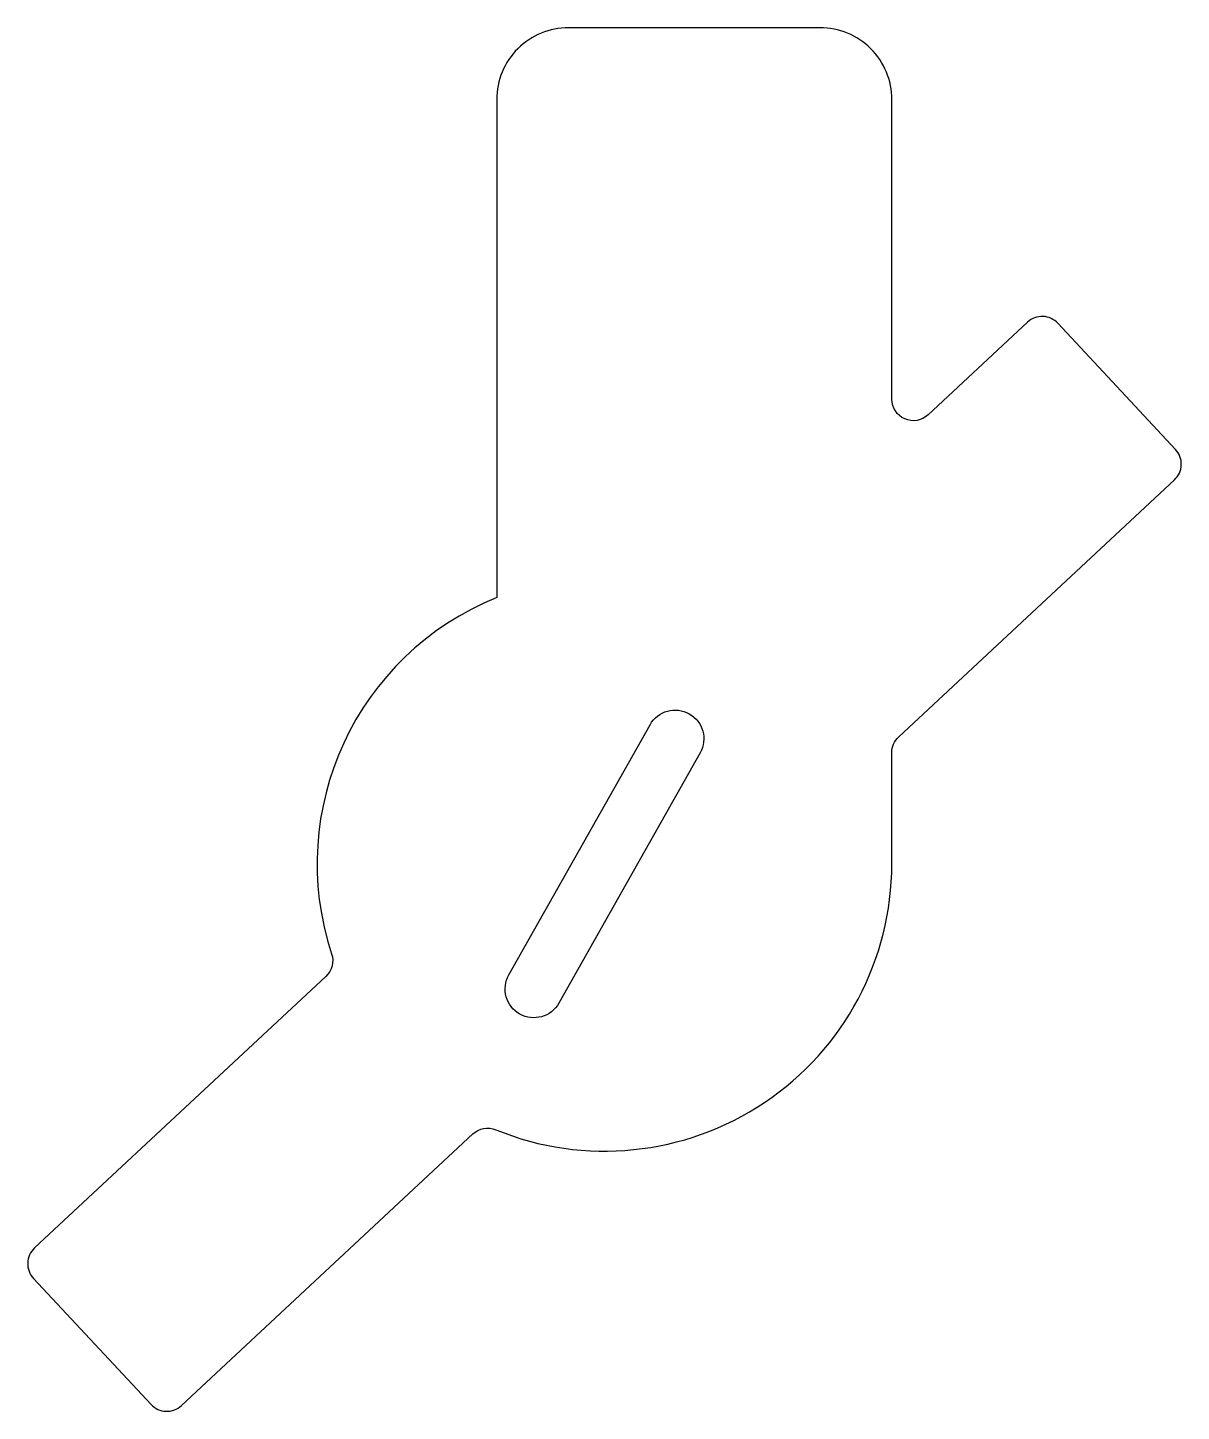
# Model space of a CAD drawing. Header units: millimetres. Extents: x -17.2 to -1.2, y -2.3 to 17.
import ezdxf

# ---------------------------------------------------------------- set-up
doc = ezdxf.new("R2010")
doc.units = ezdxf.units.MM
doc.layers.get('0').update_dxf_attribs({"linetype": 'CONTINUOUS'})

msp = doc.modelspace()

# ---------------------------------------------------------------- linework, layer by layer
for points in [[(-1.266, 10.659, 0.414214), (-1.251, 11.083), (-2.888, 12.839, 0.414214), (-3.312, 12.854), (-4.695, 11.563, -0.655629), (-5.2, 11.783), (-5.2, 15.955, 0.414214), (-6.2, 16.955), (-9.7, 16.955, 0.414214), (-10.7, 15.955), (-10.7, 9.02, 0.395066), (-12.999, 4.059, -0.292674), (-13.079, 3.745), (-17.134, -0.036, 0.414214), (-17.149, -0.46), (-15.512, -2.215, 0.414214), (-15.088, -2.23), (-11.033, 1.551, -0.292674), (-10.715, 1.61, 0.533129), (-5.2, 5.312), (-5.2, 6.86, -0.208), (-5.105, 7.08)], [(-7.869, 6.857), (-9.834, 3.373, -1), (-10.531, 3.766), (-8.566, 7.25, -1)]]:
    msp.add_lwpolyline(points, format="xyb", close=True)

doc.saveas('drawing.dxf')
